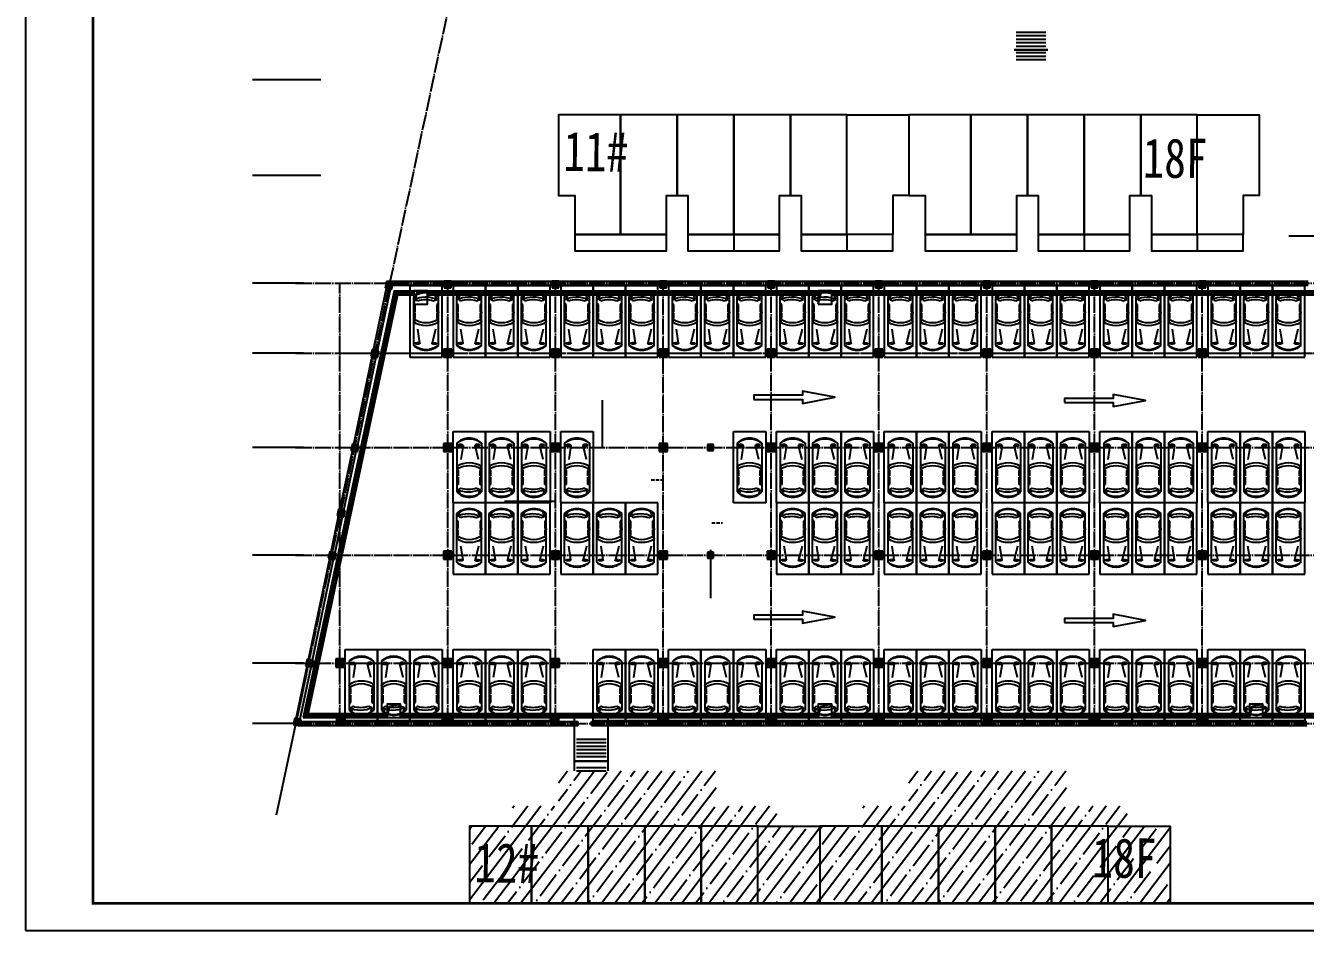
# Model space of a CAD drawing. Extents: x 1922674 to 2277828, y 3052116 to 4032933.
# Drawn here: x 1950828 to 2045798, y 3436610 to 3503805 of the extents above; entities that cross this region are included whole.
import ezdxf

# ---------------------------------------------------------------- set-up
doc = ezdxf.new("R2010")
doc.units = 0
doc.header["$LTSCALE"] = 2
doc.linetypes.add('DASH', pattern=[0.35, 0.25, -0.1])
doc.linetypes.add('DOTE', pattern=[2.42, 2, -0.2, 0.02, -0.2])
doc.layers.get('0').update_dxf_attribs({"linetype": 'CONTINUOUS'})
for name, color, linetype in [('1建筑内墙', 4, 'CONTINUOUS'), ('AXIS', 3, 'CONTINUOUS'), ('DOTE', 1, 'DOTE'), ('PUB_TITLE', 4, 'CONTINUOUS'), ('WINDOW', 4, 'CONTINUOUS'), ('填充', 251, 'CONTINUOUS'), ('墙__实线', 3, 'CONTINUOUS'), ('建筑细部轮廓', 7, 'CONTINUOUS'), ('排水2', 252, 'CONTINUOUS'), ('柱', 2, 'CONTINUOUS'), ('楼层标注', 1, 'CONTINUOUS'), ('道路', 5, 'CONTINUOUS')]:
    doc.layers.add(name, color=color, linetype=linetype)
doc.styles.add('HZ', font='simhei.ttf', dxfattribs={"width": 0.8})
doc.styles.get("Standard").update_dxf_attribs({"font": 'simhei.ttf'})
pattern_1 = [(90, (0, 0), (-119.0625, 7e-15), []), (90, (39.69, 39.69), (-119.0625, 7e-15), [])]
pattern_2 = [(52.808239074, (-34620634.4, -3480915329.7), (-1264.6292502, 959.6192524), []), (52.808239074, (-34619522.2, -3480915177.2), (-1264.6292502, 959.6192524), [1984.375, -396.875, 0, -396.875])]
pattern_3 = [(52.808239074, (-34594634.4, -3480915329.4), (-1264.6292502, 959.6192524), []), (52.808239074, (-34593522.2, -3480915176.9), (-1264.6292502, 959.6192524), [1984.375, -396.875, 0, -396.875])]

# ---------------------------------------------------------------- blocks, each defined once
blk = doc.blocks.new('g1')
at = {"layer": '填充', "color": 4, "ltscale": 500}
for p, q in [((625508, 3584271), (627908, 3584271)), ((625508, 3578971), (625508, 3584271)), ((627908, 3584271), (627908, 3578971)), ((625790, 3583388), (625790, 3579779)), ((627627, 3583388), (627627, 3579779)), ((626249, 3583213), (626092, 3582185)), ((627404, 3582185), (627155, 3583213)), ((625790, 3581452), (625895, 3581387)), ((625868, 3581485), (625803, 3581660)), ((625895, 3581387), (625895, 3580971)), ((627509, 3581376), (627627, 3581452)), ((627509, 3580971), (627509, 3581376)), ((627548, 3581485), (627627, 3581671)), ((625895, 3580971), (625790, 3580971)), ((625790, 3580971), (625790, 3580884)), ((625790, 3580884), (625895, 3580884)), ((625895, 3580884), (625895, 3580337)), ((627627, 3580971), (627509, 3580971)), ((627509, 3580337), (627509, 3580884)), ((627509, 3580884), (627627, 3580884)), ((627627, 3580884), (627627, 3580971)), ((625895, 3580337), (625790, 3580271)), ((626065, 3580064), (625895, 3579922)), ((625895, 3579922), (626000, 3579703)), ((627260, 3580064), (627509, 3579965)), ((627509, 3579965), (627404, 3579703)), ((627627, 3580271), (627509, 3580337)), ((627908, 3578971), (625508, 3578971))]:
    blk.add_line(p, q, dxfattribs=at)
for centre, radius, start, end in [((626708, 3582478), 1293, 44.72195, 135.27805), ((626708, 3582217), 1488, 51.885, 128.115), ((625908, 3583235), 20.5, 126.48864, 180), ((625908, 3583235), 20.5, 180, 233.51136), ((625982, 3583134), 146, 107.03374, 126.48864), ((626032, 3582971), 317, 97.23244, 107.03374), ((626066, 3582708), 582, 90, 97.23244), ((626066, 3582708), 582, 82.76756, 90), ((626099, 3582971), 317, 72.96626, 82.76756), ((626149, 3583134), 146, 53.51136, 72.96626), ((626224, 3583235), 20.5, 0, 53.51136), ((626224, 3583235), 20.5, 306.48864, 0), ((627167, 3583246), 20.5, 126.48864, 180), ((627167, 3583246), 20.5, 180, 233.51136), ((627242, 3583145), 146, 107.03374, 126.48864), ((627242, 3583347), 146, 233.51136, 252.96626), ((627292, 3582981), 317, 97.23244, 107.03374), ((627325, 3582719), 582, 90, 97.23244), ((627325, 3582719), 582, 82.76756, 90), ((627359, 3582981), 317, 72.96626, 82.76756), ((627409, 3583145), 146, 53.51136, 72.96626), ((627409, 3583347), 146, 287.03374, 306.48864), ((627483, 3583246), 20.5, 360, 53.51136), ((627483, 3583246), 20.5, 306.48864, 0), ((625982, 3583336), 146, 233.51136, 252.96626), ((626032, 3583500), 317, 252.96626, 262.76756), ((626066, 3583762), 582, 262.76756, 270), ((626066, 3583762), 582, 270, 277.23244), ((626099, 3583500), 317, 277.23244, 287.03374), ((626149, 3583336), 146, 287.03374, 306.48864), ((627292, 3583511), 317, 252.96626, 262.76756), ((627325, 3583773), 582, 262.76756, 270), ((627325, 3583773), 582, 270, 277.23244), ((627359, 3583511), 317, 277.23244, 287.03374), ((626717, 3580226), 1708, 57.79102, 122.88648), ((626708, 3580065), 1650, 59.3925, 120.6075), ((626654, 3581773), 1995, 244.31325, 294.95712), ((626708, 3580653), 1268, 223.57202, 316.42798), ((626708, 3580900), 1449, 230.65713, 309.34287), ((626646, 3581926), 1951, 252.69377, 288.34853)]:
    blk.add_arc(centre, radius, start, end, dxfattribs=at)
at = {"layer": '填充', "color": 4, "ltscale": 500, "width": 0.8, "flags": 9}
for tag in ['YSIZE', 'XSIZE']:
    blk.add_attdef(tag, (625794, 3581628), '', height=0.5, rotation=270, dxfattribs=at)
blk = doc.blocks.new('A')
at = {"layer": '建筑细部轮廓', "color": 3, "flags": 128}
for points in [[(509647.85, 3447080.176), (509643.293, 3447080.801), (509642.478, 3447074.857), (509643.667, 3447074.694), (509643.273, 3447071.82), (509646.642, 3447071.359)], [(509652.012, 3447079.606), (509647.85, 3447080.176), (509646.642, 3447071.359), (509650.01, 3447070.897), (509650.404, 3447073.77), (509651.196, 3447073.661)], [(509656.173, 3447079.035), (509652.012, 3447079.606), (509651.196, 3447073.661), (509651.989, 3447073.552), (509651.595, 3447070.679), (509654.963, 3447070.217)], [(509660.334, 3447078.464), (509656.173, 3447079.035), (509654.963, 3447070.217), (509658.332, 3447069.756), (509658.726, 3447072.629), (509659.519, 3447072.52)], [(509664.495, 3447077.894), (509660.334, 3447078.464), (509659.519, 3447072.52), (509660.311, 3447072.411), (509659.917, 3447069.538), (509663.287, 3447069.076)], [(509665.882, 3447077.704), (509669.052, 3447077.269), (509668.237, 3447071.325), (509667.048, 3447071.488), (509666.654, 3447068.615), (509663.287, 3447069.076), (509664.495, 3447077.894)], [(509643.273, 3447071.82), (509643.11, 3447070.632), (509649.847, 3447069.708), (509650.01, 3447070.897)], [(509651.595, 3447070.679), (509651.432, 3447069.491), (509658.169, 3447068.567), (509658.332, 3447069.756)], [(509659.917, 3447069.538), (509659.754, 3447068.349), (509666.491, 3447067.426), (509666.654, 3447068.615)]]:
    blk.add_lwpolyline(points, close=True, dxfattribs=at)
for points in [[(509654.964, 3447070.217), (509654.801, 3447069.029)], [(509663.286, 3447069.076), (509663.123, 3447067.888)]]:
    blk.add_lwpolyline(points, dxfattribs=at)
blk = doc.blocks.new('a00')
at = {"layer": 'PUB_TITLE'}
blk.add_lwpolyline([(2049330, 4204231), (2376330, 4204231), (2376330, 4372431), (2049330, 4372431)], close=True, dxfattribs=at)
at = {"layer": 'PUB_TITLE', "const_width": 200}
blk.add_lwpolyline([(2054330, 4206231), (2374330, 4206231), (2374330, 4370431), (2054330, 4370431)], close=True, dxfattribs=at)

msp = doc.modelspace()

# ---------------------------------------------------------------- hatches: boundary and pattern name
at = {"ltscale": 500}
h = msp.add_hatch(dxfattribs=at)
h.set_pattern_fill('ANSI35', color=253, scale=500, angle=7.80824, style=0)
h.set_pattern_definition(pattern_2)
h.paths.add_polyline_path([(2002067, 3448461), (1990367, 3448461), (1990367, 3445861), (1986967, 3445861), (1986967, 3444361), (1988367, 3444361), (1992567, 3444361), (1996767, 3444361), (2000967, 3444361), (2005167, 3444361), (2006567, 3444361), (2006567, 3445861), (2002067, 3445861)])
h = msp.add_hatch(dxfattribs=at)
h.set_pattern_fill('ANSI35', color=253, scale=500, angle=7.80824, style=0)
h.set_pattern_definition(pattern_3)
h.paths.add_polyline_path([(2028067, 3448461), (2016367, 3448461), (2016367, 3445861), (2012967, 3445861), (2012967, 3444361), (2014367, 3444361), (2018567, 3444361), (2022767, 3444361), (2026967, 3444361), (2031167, 3444361), (2032567, 3444361), (2032567, 3445861), (2028067, 3445861)])
h = msp.add_hatch(dxfattribs=at)
h.set_pattern_fill('ANSI35', color=253, scale=500, angle=7.80824, style=0)
h.set_pattern_definition(pattern_2)
h.paths.add_polyline_path([(1988367, 3444361), (1983767, 3444361), (1983767, 3438610), (1988367, 3438610)])
h = msp.add_hatch(dxfattribs=at)
h.set_pattern_fill('ANSI35', color=253, scale=500, angle=7.80824, style=0)
h.set_pattern_definition(pattern_2)
h.paths.add_polyline_path([(1992567, 3444361), (1988367, 3444361), (1988367, 3438610), (1992567, 3438610)])
h = msp.add_hatch(dxfattribs=at)
h.set_pattern_fill('ANSI35', color=253, scale=500, angle=7.80824, style=0)
h.set_pattern_definition(pattern_2)
h.paths.add_polyline_path([(1996767, 3444361), (1992567, 3444361), (1992567, 3438610), (1996767, 3438610)])
h = msp.add_hatch(dxfattribs=at)
h.set_pattern_fill('ANSI35', color=253, scale=500, angle=7.80824, style=0)
h.set_pattern_definition(pattern_2)
h.paths.add_polyline_path([(2000967, 3444361), (1996767, 3444361), (1996767, 3438610), (2000967, 3438610)])
h = msp.add_hatch(dxfattribs=at)
h.set_pattern_fill('ANSI35', color=253, scale=500, angle=7.80824, style=0)
h.set_pattern_definition(pattern_2)
h.paths.add_polyline_path([(2005167, 3444361), (2000967, 3444361), (2000967, 3438610), (2005168, 3438610)])
h = msp.add_hatch(dxfattribs=at)
h.set_pattern_fill('ANSI35', color=253, scale=500, angle=7.80824, style=0)
h.set_pattern_definition(pattern_2)
h.paths.add_polyline_path([(2009767, 3444361), (2006567, 3444361), (2005167, 3444361), (2005168, 3438610), (2009767, 3438610)])
h = msp.add_hatch(dxfattribs=at)
h.set_pattern_fill('ANSI35', color=253, scale=500, angle=7.80824, style=0)
h.set_pattern_definition(pattern_3)
h.paths.add_polyline_path([(2014367, 3444361), (2009767, 3444361), (2009767, 3438610), (2014367, 3438610)])
h = msp.add_hatch(dxfattribs=at)
h.set_pattern_fill('ANSI35', color=253, scale=500, angle=7.80824, style=0)
h.set_pattern_definition(pattern_3)
h.paths.add_polyline_path([(2018567, 3444361), (2014367, 3444361), (2014367, 3438610), (2018567, 3438610)])
h = msp.add_hatch(dxfattribs=at)
h.set_pattern_fill('ANSI35', color=253, scale=500, angle=7.80824, style=0)
h.set_pattern_definition(pattern_3)
h.paths.add_polyline_path([(2022767, 3444361), (2018567, 3444361), (2018567, 3438610), (2022767, 3438610)])
h = msp.add_hatch(dxfattribs=at)
h.set_pattern_fill('ANSI35', color=253, scale=500, angle=7.80824, style=0)
h.set_pattern_definition(pattern_3)
h.paths.add_polyline_path([(2026967, 3444361), (2022767, 3444361), (2022767, 3438610), (2026967, 3438610)])
h = msp.add_hatch(dxfattribs=at)
h.set_pattern_fill('ANSI35', color=253, scale=500, angle=7.80824, style=0)
h.set_pattern_definition(pattern_3)
h.paths.add_polyline_path([(2026967, 3438610), (2031168, 3438610), (2031167, 3444361), (2026967, 3444361)])
h = msp.add_hatch(dxfattribs=at)
h.set_pattern_fill('ANSI35', color=253, scale=500, angle=7.80824, style=0)
h.set_pattern_definition(pattern_3)
h.paths.add_polyline_path([(2031168, 3438610), (2035767, 3438610), (2035767, 3444361), (2032567, 3444361), (2031167, 3444361)])
at = {"layer": '墙__实线'}
for points in [[(1981899, 3484819), (1977610, 3484819), (1977607, 3484805), (1978096, 3484701), (1978058, 3484519), (1981899, 3484519)], [(1989899, 3484819), (1982399, 3484819), (1982399, 3484519), (1989899, 3484519)], [(1997899, 3484819), (1990399, 3484819), (1990399, 3484519), (1997899, 3484519)], [(2005899, 3484819), (1998399, 3484819), (1998399, 3484519), (2005899, 3484519)], [(2013899, 3484819), (2006399, 3484819), (2006399, 3484519), (2013899, 3484519)], [(2021899, 3484819), (2014399, 3484819), (2014399, 3484519), (2021899, 3484519)], [(2029899, 3484819), (2022399, 3484819), (2022399, 3484519), (2029899, 3484519)], [(2037899, 3484819), (2030399, 3484819), (2030399, 3484519), (2037899, 3484519)], [(2045999, 3484819), (2038399, 3484819), (2038399, 3484519), (2045999, 3484519)], [(1977903, 3484231), (1977609, 3484293), (1976649, 3479723), (1976942, 3479660)], [(1976839, 3479171), (1976546, 3479233), (1975178, 3472723), (1975471, 3472660)], [(1975369, 3472171), (1975075, 3472233), (1974157, 3467865), (1974451, 3467803)], [(1974348, 3467313), (1974055, 3467376), (1973497, 3464723), (1973790, 3464660)], [(1973688, 3464171), (1973394, 3464233), (1971816, 3456723), (1972109, 3456660)], [(1972007, 3456171), (1971713, 3456233), (1970900, 3452362), (1971193, 3452300)], [(1973899, 3452119), (1971251, 3452119), (1971188, 3451819), (1973899, 3451819)], [(1981899, 3452119), (1974399, 3452119), (1974399, 3451819), (1981899, 3451819)], [(1989899, 3452119), (1982399, 3452119), (1982399, 3451819), (1989899, 3451819)], [(2005899, 3452119), (1998399, 3452119), (1998399, 3451819), (2005899, 3451819)], [(2013899, 3452119), (2006399, 3452119), (2006399, 3451819), (2013899, 3451819)], [(2021899, 3452119), (2014399, 3452119), (2014399, 3451819), (2021899, 3451819)], [(2029899, 3452119), (2022399, 3452119), (2022399, 3451819), (2029899, 3451819)], [(2037899, 3452119), (2030399, 3452119), (2030399, 3451819), (2037899, 3451819)], [(2045899, 3452119), (2038399, 3452119), (2038399, 3451819), (2045899, 3451819)]]:
    msp.add_hatch(color=94, dxfattribs=at).paths.add_polyline_path(points)
h = msp.add_hatch(color=94, dxfattribs=at)
h.paths.add_polyline_path([(1992817, 3452119), (1992817, 3451819), (1997899, 3451819), (1997899, 3452119)])
h.paths.add_polyline_path([(1991817, 3451819), (1991817, 3452119), (1990399, 3452119), (1990399, 3451819)])
at = {"layer": '排水2'}
h = msp.add_hatch(dxfattribs=at)
h.set_pattern_fill('ANSI32', color=256, scale=25, angle=315, style=0)
h.set_pattern_definition([(0, (0, 0), (3e-14, 119.0625), []), (0, (39.69, -39.69), (3e-14, 119.0625), [])])
h.paths.add_polyline_path([(1971418, 3452419), (1971725, 3452419), (1978426, 3483819), (1978120, 3483819)])
h = msp.add_hatch(dxfattribs=at)
h.set_pattern_fill('ANSI32', color=256, scale=25, angle=45, style=0)
h.set_pattern_definition(pattern_1)
h.paths.add_polyline_path([(1979649, 3483819), (1979649, 3484119), (1978184, 3484119), (1978120, 3483819)])
h = msp.add_hatch(dxfattribs=at)
h.set_pattern_fill('ANSI32', color=256, scale=25, angle=45, style=0)
h.set_pattern_definition(pattern_1)
h.paths.add_polyline_path([(2009647, 3484119), (1980649, 3484119), (1980649, 3483819), (2009647, 3483819)])
h = msp.add_hatch(dxfattribs=at)
h.set_pattern_fill('ANSI32', color=256, scale=25, angle=45, style=0)
h.set_pattern_definition(pattern_1)
h.paths.add_polyline_path([(2057647, 3484119), (2010647, 3484119), (2010647, 3483819), (2057647, 3483819)])
h = msp.add_hatch(dxfattribs=at)
h.set_pattern_fill('ANSI32', color=256, scale=25, angle=45, style=0)
h.set_pattern_definition(pattern_1)
h.paths.add_polyline_path([(1977647, 3452719), (1971789, 3452719), (1971725, 3452419), (1977647, 3452419)])
h = msp.add_hatch(dxfattribs=at)
h.set_pattern_fill('ANSI32', color=256, scale=25, angle=45, style=0)
h.set_pattern_definition(pattern_1)
h.paths.add_polyline_path([(2009647, 3452419), (2009647, 3452719), (1978647, 3452719), (1978647, 3452419)])
h = msp.add_hatch(dxfattribs=at)
h.set_pattern_fill('ANSI32', color=256, scale=25, angle=45, style=0)
h.set_pattern_definition(pattern_1)
h.paths.add_polyline_path([(2010647, 3452719), (2010647, 3452419), (2041647, 3452419), (2041647, 3452719)])
h = msp.add_hatch(dxfattribs=at)
h.set_pattern_fill('ANSI32', color=256, scale=25, angle=45, style=0)
h.set_pattern_definition(pattern_1)
h.paths.add_polyline_path([(2081647, 3452719), (2042647, 3452719), (2042647, 3452419), (2081647, 3452419)])

# ---------------------------------------------------------------- linework, layer by layer
at = {"layer": '1建筑内墙', "linetype": 'DASH', "ltscale": 500}
for p, q in [((1997249, 3470069), (1998049, 3470069)), ((2001749, 3466869), (2002549, 3466869))]:
    msp.add_line(p, q, dxfattribs=at)
at = {"layer": '1建筑内墙', "ltscale": 500}
for p, q in [((1991567, 3448461, 0), (1991567, 3452311, 0)), ((1994067, 3448461, 0), (1994067, 3452311, 0))]:
    msp.add_line(p, q, dxfattribs=at)
at = {"layer": 'AXIS'}
for p, q in [((1972744, 3499769), (1967663, 3499769)), ((1972744, 3492669), (1967663, 3492669)), ((2047396, 3488169), (2044564, 3488169)), ((1971456, 3484669), (1967666, 3484669)), ((1971456, 3479469), (1967666, 3479469)), ((1993649, 3472408), (1993649, 3475991)), ((1971456, 3472469), (1967666, 3472469)), ((1990149, 3468469), (1986359, 3468469)), ((2001649, 3464876), (2001649, 3461292)), ((1971456, 3464469), (1967666, 3464469)), ((1971456, 3456469), (1967666, 3456469)), ((1971638, 3455608), (1969413, 3445179)), ((1971456, 3451969), (1967666, 3451969))]:
    msp.add_line(p, q, dxfattribs=at)
at = {"layer": 'DOTE', "ltscale": 300}
for p, q in [((1970862, 3484669), (2083582, 3484669)), ((1974149, 3451969), (1974149, 3484669)), ((1982149, 3451969), (1982149, 3484669)), ((1990149, 3451969), (1990149, 3484669)), ((1998149, 3451819), (1998149, 3484669)), ((2006149, 3451969), (2006149, 3484669)), ((2014149, 3451969), (2014149, 3484669)), ((2022149, 3451969), (2022149, 3484669)), ((2030149, 3451969), (2030149, 3484669)), ((2038149, 3451969), (2038149, 3484669)), ((1970862, 3479469), (2078149, 3479469)), ((1970862, 3472469), (2143740, 3472469)), ((1970862, 3464469), (2143740, 3464469)), ((1970862, 3456469), (2143740, 3456469)), ((1970862, 3451969), (2143740, 3451969))]:
    msp.add_line(p, q, dxfattribs=at)
at = {"layer": 'DOTE', "ltscale": 500}
msp.add_line((1974149, 3479469), (2143750, 3479469), dxfattribs=at)
at = {"layer": 'DOTE', "ltscale": 300, "flags": 128}
msp.add_lwpolyline([(1989002, 3536969), (1970862, 3451969)], dxfattribs=at)
at = {"layer": 'PUB_TITLE', "ltscale": 500}
for p, q in [((2026676, 3502013, 0), (2024176, 3502013, 0)), ((2026676, 3501983, 0), (2024176, 3501983, 0)), ((2024326, 3501803), (2026525, 3501803)), ((2024326, 3501543), (2026525, 3501543)), ((2024326, 3501283), (2026525, 3501283))]:
    msp.add_line(p, q, dxfattribs=at)
at = {"layer": 'WINDOW'}
for p, q in [((2024326, 3503319), (2026526, 3503319)), ((2024326, 3503059), (2026526, 3503059)), ((2024326, 3502799), (2026526, 3502799)), ((2024326, 3502539), (2026526, 3502539)), ((2026675, 3502013, 0), (2024175, 3502013, 0)), ((2026675, 3501983, 0), (2024175, 3501983, 0)), ((2024326, 3502279), (2026526, 3502279)), ((1991717, 3450819), (1993917, 3450819)), ((1991717, 3450559), (1993917, 3450559)), ((1991717, 3450299), (1993917, 3450299)), ((1991717, 3450039), (1993917, 3450039)), ((1991717, 3449779), (1993917, 3449779)), ((1991717, 3449519), (1993917, 3449519)), ((1994067, 3449191, 0), (1991567, 3449191, 0)), ((1994067, 3449161, 0), (1991567, 3449161, 0)), ((1991717, 3448721), (1993917, 3448721)), ((1991717, 3448461), (1993917, 3448461))]:
    msp.add_line(p, q, dxfattribs=at)
at = {"layer": 'WINDOW', "elevation": 0}
for points in [[(2004870, 3476049), (2008470, 3476049), (2008470, 3475749), (2010870, 3476199), (2008470, 3476649), (2008470, 3476349), (2004870, 3476349)], [(2027932, 3475815), (2031532, 3475815), (2031532, 3475515), (2033932, 3475965), (2031532, 3476415), (2031532, 3476115), (2027932, 3476115)], [(2004870, 3459720), (2008470, 3459720), (2008470, 3459420), (2010870, 3459870), (2008470, 3460320), (2008470, 3460020), (2004870, 3460020)], [(2027932, 3459486), (2031532, 3459486), (2031532, 3459186), (2033932, 3459636), (2031532, 3460086), (2031532, 3459786), (2027932, 3459786)]]:
    msp.add_lwpolyline(points, close=True, dxfattribs=at)
at = {"layer": '墙__实线', "color": 94}
for p, q in [((1977611, 3484819), (1981899, 3484819)), ((1978058, 3484519), (1981899, 3484519)), ((1982399, 3484819), (1989899, 3484819)), ((1982399, 3484519), (1989899, 3484519)), ((1990399, 3484819), (1997899, 3484819)), ((1990399, 3484519), (1997899, 3484519)), ((1998399, 3484819), (2005899, 3484819)), ((1998399, 3484519), (2005899, 3484519)), ((2006399, 3484819), (2013899, 3484819)), ((2006399, 3484519), (2013899, 3484519)), ((2014399, 3484819), (2021899, 3484819)), ((2014399, 3484519), (2021899, 3484519)), ((2022399, 3484819), (2029899, 3484819)), ((2022399, 3484519), (2029899, 3484519)), ((2030399, 3484819), (2037899, 3484819)), ((2030399, 3484519), (2037899, 3484519)), ((2038399, 3484819), (2045999, 3484819)), ((2038399, 3484519), (2045999, 3484519)), ((1976597, 3479478), (1977609, 3484293)), ((1976942, 3479660), (1977903, 3484231)), ((1975126, 3472478), (1976546, 3479233)), ((1975471, 3472660), (1976839, 3479171)), ((1974106, 3467620), (1975075, 3472233)), ((1974451, 3467803), (1975369, 3472171)), ((1973445, 3464478), (1974055, 3467376)), ((1973790, 3464660), (1974348, 3467313)), ((1971764, 3456478), (1973394, 3464233)), ((1972109, 3456660), (1973688, 3464171)), ((1970797, 3451873), (1971713, 3456233)), ((1971193, 3452300), (1972007, 3456171)), ((1971188, 3451819), (1973899, 3451819)), ((1971251, 3452119), (1973899, 3452119)), ((1974399, 3452119), (1981899, 3452119)), ((1974399, 3451819), (1981899, 3451819)), ((1982399, 3452119), (1989899, 3452119)), ((1982399, 3451819), (1989899, 3451819)), ((1990399, 3452119), (1991817, 3452119)), ((1990399, 3451819), (1991817, 3451819)), ((1992817, 3452119), (1997899, 3452119)), ((1992817, 3451819), (1997899, 3451819)), ((1998399, 3452119), (2005899, 3452119)), ((1998399, 3451819), (2005899, 3451819)), ((2006399, 3452119), (2013899, 3452119)), ((2006399, 3451819), (2013899, 3451819)), ((2014399, 3452119), (2021899, 3452119)), ((2014399, 3451819), (2021899, 3451819)), ((2022399, 3452119), (2029899, 3452119)), ((2022399, 3451819), (2029899, 3451819)), ((2030399, 3452119), (2037899, 3452119)), ((2030399, 3451819), (2037899, 3451819)), ((2038399, 3452119), (2045899, 3452119)), ((2038399, 3451819), (2045899, 3451819))]:
    msp.add_line(p, q, dxfattribs=at)
at = {"layer": '墙__实线', "ltscale": 500}
for p, q in [((1991817, 3452119), (1991817, 3451819)), ((1992817, 3451819), (1992817, 3452119))]:
    msp.add_line(p, q, dxfattribs=at)
at = {"layer": '建筑细部轮廓', "color": 253, "elevation": 0, "flags": 128}
for points in [[(1988367, 3438610), (1988367, 3444361), (1983767, 3444361), (1983767, 3438610)], [(1992567, 3438610), (1992567, 3444361), (1988367, 3444361), (1988367, 3438610)], [(1996767, 3438610), (1996767, 3444361), (1992567, 3444361), (1992567, 3438610)], [(2000967, 3438610), (2000967, 3444361), (1996767, 3444361), (1996767, 3438610)], [(2005168, 3438610), (2005167, 3444361), (2000967, 3444361), (2000967, 3438610)], [(2005168, 3438610), (2005167, 3444361), (2006567, 3444361), (2009767, 3444361), (2009767, 3438610)], [(2014367, 3438610), (2014367, 3444361), (2009767, 3444361), (2009767, 3438610)], [(2018567, 3438610), (2018567, 3444361), (2014367, 3444361), (2014367, 3438610)], [(2022767, 3438610), (2022767, 3444361), (2018567, 3444361), (2018567, 3438610)], [(2026967, 3438610), (2026967, 3444361), (2022767, 3444361), (2022767, 3438610)], [(2031168, 3438610), (2031167, 3444361), (2026967, 3444361), (2026967, 3438610)], [(2031168, 3438610), (2031167, 3444361), (2032567, 3444361), (2035767, 3444361), (2035767, 3438610)]]:
    msp.add_lwpolyline(points, dxfattribs=at)
at = {"layer": '柱'}
for p, q in [((1977607, 3484805), (1977503, 3484316)), ((1978096, 3484701), (1977607, 3484805)), ((1977992, 3484212), (1978096, 3484701)), ((1981899, 3484819), (1981899, 3484319)), ((1982399, 3484819), (1981899, 3484819)), ((1982399, 3484319), (1982399, 3484819)), ((1989899, 3484819), (1989899, 3484319)), ((1990399, 3484819), (1989899, 3484819)), ((1990399, 3484319), (1990399, 3484819)), ((1997899, 3484819), (1997899, 3484319)), ((1998399, 3484819), (1997899, 3484819)), ((1998399, 3484319), (1998399, 3484819)), ((2005899, 3484819), (2005899, 3484319)), ((2006399, 3484819), (2005899, 3484819)), ((2006399, 3484319), (2006399, 3484819)), ((2013899, 3484819), (2013899, 3484319)), ((2014399, 3484819), (2013899, 3484819)), ((2014399, 3484319), (2014399, 3484819)), ((2021899, 3484819), (2021899, 3484319)), ((2022399, 3484819), (2021899, 3484819)), ((2022399, 3484319), (2022399, 3484819)), ((2029899, 3484819), (2029899, 3484319)), ((2030399, 3484819), (2029899, 3484819)), ((2030399, 3484319), (2030399, 3484819)), ((2037899, 3484819), (2037899, 3484319)), ((2038399, 3484819), (2037899, 3484819)), ((2038399, 3484319), (2038399, 3484819)), ((1977503, 3484316), (1977992, 3484212)), ((1981899, 3484319), (1982399, 3484319)), ((1989899, 3484319), (1990399, 3484319)), ((1997899, 3484319), (1998399, 3484319)), ((2005899, 3484319), (2006399, 3484319)), ((2013899, 3484319), (2014399, 3484319)), ((2021899, 3484319), (2022399, 3484319)), ((2029899, 3484319), (2030399, 3484319)), ((2037899, 3484319), (2038399, 3484319)), ((1976545, 3479745), (1976441, 3479256)), ((1977034, 3479641), (1976545, 3479745)), ((1981849, 3479769), (1981849, 3479169)), ((1982449, 3479769), (1981849, 3479769)), ((1982449, 3479169), (1982449, 3479769)), ((1989849, 3479769), (1989849, 3479169)), ((1990449, 3479769), (1989849, 3479769)), ((1990449, 3479169), (1990449, 3479769)), ((1997849, 3479769), (1997849, 3479169)), ((1998449, 3479769), (1997849, 3479769)), ((1998449, 3479169), (1998449, 3479769)), ((2005849, 3479769), (2005849, 3479169)), ((2006449, 3479769), (2005849, 3479769)), ((2006449, 3479169), (2006449, 3479769)), ((2013849, 3479769), (2013849, 3479169)), ((2014449, 3479769), (2013849, 3479769)), ((2014449, 3479169), (2014449, 3479769)), ((2021849, 3479769), (2021849, 3479169)), ((2022449, 3479769), (2021849, 3479769)), ((2022449, 3479169), (2022449, 3479769)), ((2029849, 3479769), (2029849, 3479169)), ((2030449, 3479769), (2029849, 3479769)), ((2030449, 3479169), (2030449, 3479769)), ((2037849, 3479769), (2037849, 3479169)), ((2038449, 3479769), (2037849, 3479769)), ((2038449, 3479169), (2038449, 3479769)), ((1976441, 3479256), (1976930, 3479152)), ((1976930, 3479152), (1977034, 3479641)), ((1981849, 3479169), (1982449, 3479169)), ((1989849, 3479169), (1990449, 3479169)), ((1997849, 3479169), (1998449, 3479169)), ((2005849, 3479169), (2006449, 3479169)), ((2013849, 3479169), (2014449, 3479169)), ((2021849, 3479169), (2022449, 3479169)), ((2029849, 3479169), (2030449, 3479169)), ((2037849, 3479169), (2038449, 3479169)), ((1975074, 3472745), (1974970, 3472256)), ((1974970, 3472256), (1975459, 3472152)), ((1975563, 3472641), (1975074, 3472745)), ((1975459, 3472152), (1975563, 3472641)), ((1981849, 3472769), (1981849, 3472169)), ((1982449, 3472769), (1981849, 3472769)), ((1981849, 3472169), (1982449, 3472169)), ((1982449, 3472169), (1982449, 3472769)), ((1989849, 3472769), (1989849, 3472169)), ((1990449, 3472769), (1989849, 3472769)), ((1989849, 3472169), (1990449, 3472169)), ((1990449, 3472169), (1990449, 3472769)), ((1997849, 3472769), (1997849, 3472169)), ((1998449, 3472769), (1997849, 3472769)), ((1997849, 3472169), (1998449, 3472169)), ((1998449, 3472169), (1998449, 3472769)), ((2001424, 3472694), (2001424, 3472244)), ((2001874, 3472694), (2001424, 3472694)), ((2001424, 3472244), (2001874, 3472244)), ((2001874, 3472244), (2001874, 3472694)), ((2005849, 3472769), (2005849, 3472169)), ((2006449, 3472769), (2005849, 3472769)), ((2005849, 3472169), (2006449, 3472169)), ((2006449, 3472169), (2006449, 3472769)), ((2013849, 3472769), (2013849, 3472169)), ((2014449, 3472769), (2013849, 3472769)), ((2013849, 3472169), (2014449, 3472169)), ((2014449, 3472169), (2014449, 3472769)), ((2021849, 3472769), (2021849, 3472169)), ((2022449, 3472769), (2021849, 3472769)), ((2021849, 3472169), (2022449, 3472169)), ((2022449, 3472169), (2022449, 3472769)), ((2029849, 3472769), (2029849, 3472169)), ((2030449, 3472769), (2029849, 3472769)), ((2029849, 3472169), (2030449, 3472169)), ((2030449, 3472169), (2030449, 3472769)), ((2037849, 3472769), (2037849, 3472169)), ((2038449, 3472769), (2037849, 3472769)), ((2037849, 3472169), (2038449, 3472169)), ((2038449, 3472169), (2038449, 3472769)), ((1974054, 3467887), (1973950, 3467398)), ((1973950, 3467398), (1974439, 3467294)), ((1974543, 3467783), (1974054, 3467887)), ((1974439, 3467294), (1974543, 3467783)), ((1973393, 3464745), (1973289, 3464256)), ((1973882, 3464641), (1973393, 3464745)), ((1973778, 3464152), (1973882, 3464641)), ((1981849, 3464769), (1981849, 3464169)), ((1982449, 3464769), (1981849, 3464769)), ((1982449, 3464169), (1982449, 3464769)), ((1989849, 3464769), (1989849, 3464169)), ((1990449, 3464769), (1989849, 3464769)), ((1990449, 3464169), (1990449, 3464769)), ((1997849, 3464769), (1997849, 3464169)), ((1998449, 3464769), (1997849, 3464769)), ((1998449, 3464169), (1998449, 3464769)), ((2001424, 3464694), (2001424, 3464244)), ((2001874, 3464694), (2001424, 3464694)), ((2001874, 3464244), (2001874, 3464694)), ((2005849, 3464769), (2005849, 3464169)), ((2006449, 3464769), (2005849, 3464769)), ((2006449, 3464169), (2006449, 3464769)), ((2013849, 3464769), (2013849, 3464169)), ((2014449, 3464769), (2013849, 3464769)), ((2014449, 3464169), (2014449, 3464769)), ((2021849, 3464769), (2021849, 3464169)), ((2022449, 3464769), (2021849, 3464769)), ((2022449, 3464169), (2022449, 3464769)), ((2029849, 3464769), (2029849, 3464169)), ((2030449, 3464769), (2029849, 3464769)), ((2030449, 3464169), (2030449, 3464769)), ((2037849, 3464769), (2037849, 3464169)), ((2038449, 3464769), (2037849, 3464769)), ((2038449, 3464169), (2038449, 3464769)), ((1973289, 3464256), (1973778, 3464152)), ((1981849, 3464169), (1982449, 3464169)), ((1989849, 3464169), (1990449, 3464169)), ((1997849, 3464169), (1998449, 3464169)), ((2001424, 3464244), (2001874, 3464244)), ((2005849, 3464169), (2006449, 3464169)), ((2013849, 3464169), (2014449, 3464169)), ((2021849, 3464169), (2022449, 3464169)), ((2029849, 3464169), (2030449, 3464169)), ((2037849, 3464169), (2038449, 3464169)), ((1971712, 3456745), (1971608, 3456256)), ((1971608, 3456256), (1972097, 3456152)), ((1972201, 3456641), (1971712, 3456745)), ((1972097, 3456152), (1972201, 3456641)), ((1973849, 3456769), (1973849, 3456169)), ((1974449, 3456769), (1973849, 3456769)), ((1973849, 3456169), (1974449, 3456169)), ((1974449, 3456169), (1974449, 3456769)), ((1981849, 3456769), (1981849, 3456169)), ((1982449, 3456769), (1981849, 3456769)), ((1981849, 3456169), (1982449, 3456169)), ((1982449, 3456169), (1982449, 3456769)), ((1989849, 3456769), (1989849, 3456169)), ((1990449, 3456769), (1989849, 3456769)), ((1989849, 3456169), (1990449, 3456169)), ((1990449, 3456169), (1990449, 3456769)), ((1997849, 3456769), (1997849, 3456169)), ((1998449, 3456769), (1997849, 3456769)), ((1997849, 3456169), (1998449, 3456169)), ((1998449, 3456169), (1998449, 3456769)), ((2005849, 3456769), (2005849, 3456169)), ((2006449, 3456769), (2005849, 3456769)), ((2005849, 3456169), (2006449, 3456169)), ((2006449, 3456169), (2006449, 3456769)), ((2013849, 3456769), (2013849, 3456169)), ((2014449, 3456769), (2013849, 3456769)), ((2013849, 3456169), (2014449, 3456169)), ((2014449, 3456169), (2014449, 3456769)), ((2021849, 3456769), (2021849, 3456169)), ((2022449, 3456769), (2021849, 3456769)), ((2021849, 3456169), (2022449, 3456169)), ((2022449, 3456169), (2022449, 3456769)), ((2029849, 3456769), (2029849, 3456169)), ((2030449, 3456769), (2029849, 3456769)), ((2029849, 3456169), (2030449, 3456169)), ((2030449, 3456169), (2030449, 3456769)), ((2037849, 3456769), (2037849, 3456169)), ((2038449, 3456769), (2037849, 3456769)), ((2037849, 3456169), (2038449, 3456169)), ((2038449, 3456169), (2038449, 3456769)), ((1970797, 3452384), (1970693, 3451895)), ((1971286, 3452281), (1970797, 3452384)), ((1971182, 3451791), (1971286, 3452281)), ((1973899, 3452319), (1973899, 3451819)), ((1974399, 3452319), (1973899, 3452319)), ((1974399, 3451819), (1974399, 3452319)), ((1981899, 3452319), (1981899, 3451819)), ((1982399, 3452319), (1981899, 3452319)), ((1982399, 3451819), (1982399, 3452319)), ((1989899, 3452319), (1989899, 3451819)), ((1990399, 3452319), (1989899, 3452319)), ((1990399, 3451819), (1990399, 3452319)), ((1997899, 3452319), (1997899, 3451819)), ((1998399, 3452319), (1997899, 3452319)), ((1998399, 3451819), (1998399, 3452319)), ((2005899, 3452319), (2005899, 3451819)), ((2006399, 3452319), (2005899, 3452319)), ((2006399, 3451819), (2006399, 3452319)), ((2013899, 3452319), (2013899, 3451819)), ((2014399, 3452319), (2013899, 3452319)), ((2014399, 3451819), (2014399, 3452319)), ((2021899, 3452319), (2021899, 3451819)), ((2022399, 3452319), (2021899, 3452319)), ((2022399, 3451819), (2022399, 3452319)), ((2029899, 3452319), (2029899, 3451819)), ((2030399, 3452319), (2029899, 3452319)), ((2030399, 3451819), (2030399, 3452319)), ((2037899, 3452319), (2037899, 3451819)), ((2038399, 3452319), (2037899, 3452319)), ((2038399, 3451819), (2038399, 3452319)), ((1970693, 3451895), (1971182, 3451791)), ((1973899, 3451819), (1974399, 3451819)), ((1981899, 3451819), (1982399, 3451819)), ((1989899, 3451819), (1990399, 3451819)), ((1997899, 3451819), (1998399, 3451819)), ((2005899, 3451819), (2006399, 3451819)), ((2013899, 3451819), (2014399, 3451819)), ((2021899, 3451819), (2022399, 3451819)), ((2029899, 3451819), (2030399, 3451819)), ((2037899, 3451819), (2038399, 3451819))]:
    msp.add_line(p, q, dxfattribs=at)
for points in [[(1977503, 3484316), (1977607, 3484805), (1977992, 3484212), (1978096, 3484701)], [(1981899, 3484819), (1982399, 3484819), (1981899, 3484319), (1982399, 3484319)], [(1989899, 3484819), (1990399, 3484819), (1989899, 3484319), (1990399, 3484319)], [(1997899, 3484819), (1998399, 3484819), (1997899, 3484319), (1998399, 3484319)], [(2005899, 3484819), (2006399, 3484819), (2005899, 3484319), (2006399, 3484319)], [(2013899, 3484819), (2014399, 3484819), (2013899, 3484319), (2014399, 3484319)], [(2021899, 3484819), (2022399, 3484819), (2021899, 3484319), (2022399, 3484319)], [(2029899, 3484819), (2030399, 3484819), (2029899, 3484319), (2030399, 3484319)], [(2037899, 3484819), (2038399, 3484819), (2037899, 3484319), (2038399, 3484319)], [(1976441, 3479256), (1976545, 3479745), (1976930, 3479152), (1977034, 3479641)], [(1981849, 3479769), (1982449, 3479769), (1981849, 3479169), (1982449, 3479169)], [(1989849, 3479769), (1990449, 3479769), (1989849, 3479169), (1990449, 3479169)], [(1997849, 3479769), (1998449, 3479769), (1997849, 3479169), (1998449, 3479169)], [(2005849, 3479769), (2006449, 3479769), (2005849, 3479169), (2006449, 3479169)], [(2013849, 3479769), (2014449, 3479769), (2013849, 3479169), (2014449, 3479169)], [(2021849, 3479769), (2022449, 3479769), (2021849, 3479169), (2022449, 3479169)], [(2029849, 3479769), (2030449, 3479769), (2029849, 3479169), (2030449, 3479169)], [(2037849, 3479769), (2038449, 3479769), (2037849, 3479169), (2038449, 3479169)], [(1974970, 3472256), (1975074, 3472745), (1975459, 3472152), (1975563, 3472641)], [(1981849, 3472769), (1982449, 3472769), (1981849, 3472169), (1982449, 3472169)], [(1989849, 3472769), (1990449, 3472769), (1989849, 3472169), (1990449, 3472169)], [(1997849, 3472769), (1998449, 3472769), (1997849, 3472169), (1998449, 3472169)], [(2001424, 3472694), (2001874, 3472694), (2001424, 3472244), (2001874, 3472244)], [(2005849, 3472769), (2006449, 3472769), (2005849, 3472169), (2006449, 3472169)], [(2013849, 3472769), (2014449, 3472769), (2013849, 3472169), (2014449, 3472169)], [(2021849, 3472769), (2022449, 3472769), (2021849, 3472169), (2022449, 3472169)], [(2029849, 3472769), (2030449, 3472769), (2029849, 3472169), (2030449, 3472169)], [(2037849, 3472769), (2038449, 3472769), (2037849, 3472169), (2038449, 3472169)], [(1973950, 3467398), (1974054, 3467887), (1974439, 3467294), (1974543, 3467783)], [(1973289, 3464256), (1973393, 3464745), (1973778, 3464152), (1973882, 3464641)], [(1981849, 3464769), (1982449, 3464769), (1981849, 3464169), (1982449, 3464169)], [(1989849, 3464769), (1990449, 3464769), (1989849, 3464169), (1990449, 3464169)], [(1997849, 3464769), (1998449, 3464769), (1997849, 3464169), (1998449, 3464169)], [(2001424, 3464694), (2001874, 3464694), (2001424, 3464244), (2001874, 3464244)], [(2005849, 3464769), (2006449, 3464769), (2005849, 3464169), (2006449, 3464169)], [(2013849, 3464769), (2014449, 3464769), (2013849, 3464169), (2014449, 3464169)], [(2021849, 3464769), (2022449, 3464769), (2021849, 3464169), (2022449, 3464169)], [(2029849, 3464769), (2030449, 3464769), (2029849, 3464169), (2030449, 3464169)], [(2037849, 3464769), (2038449, 3464769), (2037849, 3464169), (2038449, 3464169)], [(1971608, 3456256), (1971712, 3456745), (1972097, 3456152), (1972201, 3456641)], [(1973849, 3456769), (1974449, 3456769), (1973849, 3456169), (1974449, 3456169)], [(1981849, 3456769), (1982449, 3456769), (1981849, 3456169), (1982449, 3456169)], [(1989849, 3456769), (1990449, 3456769), (1989849, 3456169), (1990449, 3456169)], [(1997849, 3456769), (1998449, 3456769), (1997849, 3456169), (1998449, 3456169)], [(2005849, 3456769), (2006449, 3456769), (2005849, 3456169), (2006449, 3456169)], [(2013849, 3456769), (2014449, 3456769), (2013849, 3456169), (2014449, 3456169)], [(2021849, 3456769), (2022449, 3456769), (2021849, 3456169), (2022449, 3456169)], [(2029849, 3456769), (2030449, 3456769), (2029849, 3456169), (2030449, 3456169)], [(2037849, 3456769), (2038449, 3456769), (2037849, 3456169), (2038449, 3456169)], [(1970693, 3451895), (1970797, 3452384), (1971182, 3451791), (1971286, 3452281)], [(1973899, 3452319), (1974399, 3452319), (1973899, 3451819), (1974399, 3451819)], [(1981899, 3452319), (1982399, 3452319), (1981899, 3451819), (1982399, 3451819)], [(1989899, 3452319), (1990399, 3452319), (1989899, 3451819), (1990399, 3451819)], [(1997899, 3452319), (1998399, 3452319), (1997899, 3451819), (1998399, 3451819)], [(2005899, 3452319), (2006399, 3452319), (2005899, 3451819), (2006399, 3451819)], [(2013899, 3452319), (2014399, 3452319), (2013899, 3451819), (2014399, 3451819)], [(2021899, 3452319), (2022399, 3452319), (2021899, 3451819), (2022399, 3451819)], [(2029899, 3452319), (2030399, 3452319), (2029899, 3451819), (2030399, 3451819)], [(2037899, 3452319), (2038399, 3452319), (2037899, 3451819), (2038399, 3451819)]]:
    msp.add_solid(points, dxfattribs=at)
at = {"layer": '道路', "color": 6, "ltscale": 500}
for p, q in [((1978184, 3484119), (1971418, 3452419)), ((1978426, 3483819), (1971725, 3452419)), ((1978120, 3483819), (1979649, 3483819)), ((1978184, 3484119), (2078049, 3484119)), ((1980649, 3483819), (2009647, 3483819)), ((2010647, 3483819), (2057647, 3483819))]:
    msp.add_line(p, q, dxfattribs=at)
for points in [[(1979649, 3483119), (1980649, 3483119), (1980649, 3484119), (1979649, 3484119)], [(1977647, 3452419), (1978647, 3452419), (1978647, 3453419), (1977647, 3453419)], [(2009647, 3452419), (2010647, 3452419), (2010647, 3453419), (2009647, 3453419)], [(2041647, 3452419), (2042647, 3452419), (2042647, 3453419), (2041647, 3453419)]]:
    msp.add_lwpolyline(points, close=True, dxfattribs=at)
at = {"layer": '道路', "color": 6, "ltscale": 500, "flags": 128}
for points in [[(1979649, 3483119), (1979864, 3483958), (1980649, 3484119)], [(1977647, 3452419), (1977863, 3453258), (1978647, 3453419)], [(2009647, 3452419), (2009863, 3453258), (2010647, 3453419)], [(2041647, 3452419), (2041863, 3453258), (2042647, 3453419)], [(1971418, 3452419), (2139999, 3452419)], [(1971789, 3452719), (1977647, 3452719)], [(1978647, 3452719), (2009647, 3452719)], [(2010647, 3452719), (2041647, 3452719)], [(2042647, 3452719), (2081647, 3452719)]]:
    msp.add_lwpolyline(points, dxfattribs=at)
at = {"layer": '道路', "color": 6, "ltscale": 500, "elevation": 0}
msp.add_lwpolyline([(2009647, 3483119), (2010647, 3483119), (2010647, 3484119), (2009647, 3484119)], close=True, dxfattribs=at)
at = {"layer": '道路', "color": 6, "ltscale": 500, "elevation": 0, "flags": 128}
msp.add_lwpolyline([(2009647, 3483119), (2009863, 3483958), (2010647, 3484119)], dxfattribs=at)

# ---------------------------------------------------------------- block references
at = {"layer": '填充', "xscale": -1, "rotation": 180}
for p in [(1353839, 7063440), (1357039, 7063440), (1359439, 7063440), (1361839, 7063440), (1365039, 7063440), (1367439, 7063440), (1369839, 7063440), (1373039, 7063440), (1375439, 7063440), (1377839, 7063440), (1381039, 7063440), (1383439, 7063440), (1385839, 7063440), (1389039, 7063440), (1391439, 7063440), (1393839, 7063440), (1397039, 7063440), (1399439, 7063440), (1401839, 7063440), (1405039, 7063440), (1407439, 7063440), (1409839, 7063440), (1413039, 7063440), (1415439, 7063440), (1417839, 7063440), (1357039, 7047340), (1359439, 7047340), (1361839, 7047340), (1365039, 7047340), (1367439, 7047340), (1369839, 7047340), (1381039, 7047340), (1383439, 7047340), (1385839, 7047340), (1389039, 7047340), (1391439, 7047340), (1393839, 7047340), (1397039, 7047340), (1399439, 7047340), (1401839, 7047340), (1405039, 7047340), (1407439, 7047340), (1409839, 7047340), (1413039, 7047340), (1415439, 7047340), (1417839, 7047340)]:
    msp.add_blockref('g1', p, dxfattribs=at)
at = {"layer": '填充'}
for p in [(1357039, -110602), (1359439, -110602), (1361839, -110602), (1365039, -110602), (1377839, -110602), (1381039, -110602), (1383439, -110602), (1385839, -110602), (1389039, -110602), (1391439, -110602), (1393839, -110602), (1397039, -110602), (1399439, -110602), (1401839, -110602), (1405039, -110602), (1407439, -110602), (1409839, -110602), (1413039, -110602), (1415439, -110602), (1417839, -110602), (1349039, -126802), (1351439, -126802), (1353839, -126802), (1357039, -126802), (1359439, -126802), (1361839, -126802), (1367439, -126802), (1369839, -126802), (1373039, -126802), (1375439, -126802), (1377839, -126802), (1381039, -126802), (1383439, -126802), (1385839, -126802), (1389039, -126802), (1391439, -126802), (1393839, -126802), (1397039, -126802), (1399439, -126802), (1401839, -126802), (1405039, -126802), (1407439, -126802), (1409839, -126802), (1413039, -126802), (1415439, -126802), (1417839, -126802)]:
    msp.add_blockref('g1', p, dxfattribs=at)
at = {"layer": '墙__实线'}
msp.add_blockref('a00', (-98503, -767620), dxfattribs=at)
at = {"layer": '建筑细部轮廓', "xscale": 999.999999999983, "yscale": 1000, "zscale": 1000}
for p, rotation in [((-34614025, -3480862508, 0), 7.808239074337977), ((-34588025, -3480862508, 0), 7.808239074337974)]:
    msp.add_blockref('A', p, dxfattribs=dict(at, rotation=rotation))

# ---------------------------------------------------------------- texts
at = {"layer": '楼层标注', "color": 252, "style": 'HZ', "width": 0.8}
for s, rotation, p in [('11#', 359.17272, (1990726, 3493014, 2107)), ('18F', 359.40919, (2033724, 3492521, 28791)), ('12#', 359.17272, (1984117, 3440192, 2107)), ('18F', 359.36265, (2029938, 3440551, 2107))]:
    msp.add_text(s, height=2931, rotation=rotation, dxfattribs=at).set_placement(p)

doc.saveas('drawing.dxf')
